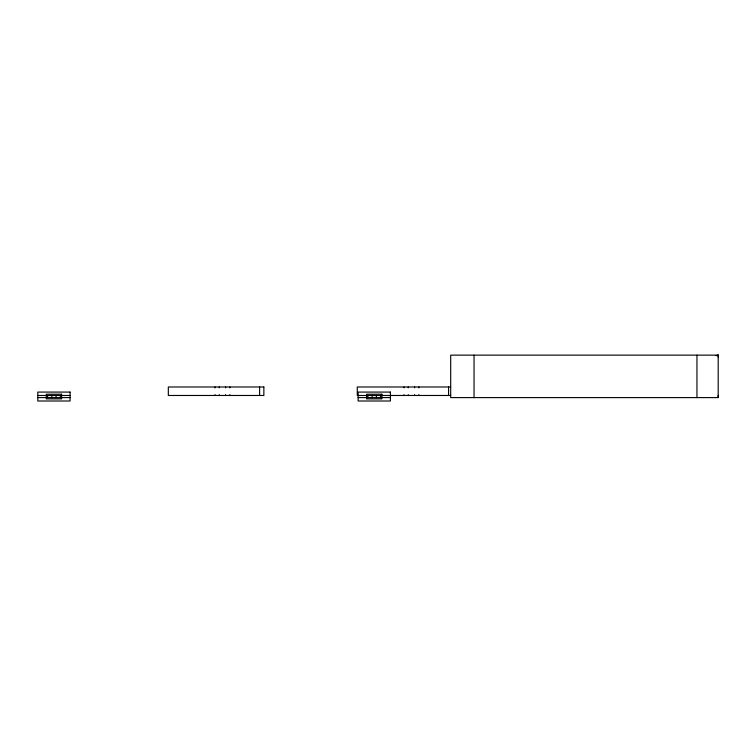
<?xml version="1.0" encoding="UTF-8"?>
<svg xmlns="http://www.w3.org/2000/svg" width="756" height="756" viewBox="0 0 756 756"><rect width="100%" height="100%" fill="white"/><g stroke="black" fill="none" stroke-linecap="round" stroke-linejoin="round"><path stroke-width="1.13" d="M718.181 397.467L718.181 395.341M718.2 357.125L718.2 354.999L715.941 355.679M450.689 386.987L357.276 386.987L357.276 395.473M37.8 395.473L70.072 395.473M358.127 395.473L450.689 395.473M37.8 397.599L70.072 397.599M358.127 397.599L390.398 397.599M696.956 355.14L696.956 397.599M474.04 355.14L474.04 397.599M448.563 386.987L448.563 395.473M418.843 386.987L418.843 387.837M418.843 394.632L418.843 395.473M414.6 386.987L414.6 387.837M414.6 394.632L414.6 395.473M408.231 386.987L408.231 387.837M408.231 394.632L408.231 395.473M403.978 386.987L403.978 387.837M403.978 394.632L403.978 395.473M380.627 395.473L380.627 397.599M376.384 395.473L376.384 397.599M372.132 395.473L372.132 397.599M367.888 395.473L367.888 397.599M259.62 386.987L259.62 395.473M229.89 386.987L229.89 387.837M229.89 394.632L229.89 395.473M225.647 386.987L225.647 387.837M225.647 394.632L225.647 395.473M219.278 386.987L219.278 387.837M219.278 394.632L219.278 395.473M215.035 386.987L215.035 387.837M215.035 394.632L215.035 395.473M60.3 395.473L60.3 397.599M56.057 395.473L56.057 397.599M51.814 395.473L51.814 397.599M47.562 395.473L47.562 397.599M718.191 355.14L450.689 355.14L450.689 397.599L718.191 397.599L718.191 355.14M263.863 386.987L168.323 386.987L168.323 395.473L263.863 395.473L263.863 386.987M70.072 392.08L37.8 392.08L37.8 401.001L70.072 401.001L70.072 392.08M390.398 392.08L358.127 392.08L358.127 401.001L390.398 401.001L390.398 392.08M61.576 394.207L46.296 394.207L46.296 398.875L61.576 398.875L61.576 394.207M381.903 394.207L366.613 394.207L366.613 398.875L381.903 398.875L381.903 394.207"/></g></svg>
